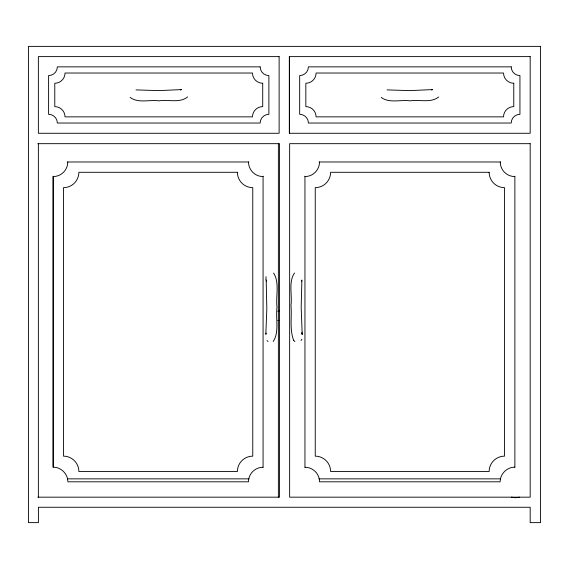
<?xml version="1.0" encoding="UTF-8"?>
<svg xmlns="http://www.w3.org/2000/svg" width="569" height="569" viewBox="0 0 569 569"><rect width="100%" height="100%" fill="white"/><g stroke="black" fill="none" stroke-linecap="round" stroke-linejoin="round"><path stroke-width="0.85" d="M266 276.619L265.979 279.777M301.463 281.306L301.89 279.998L301.179 307.175L302.196 334.401M266.264 333.1L265.823 334.401L266.825 308.995L266.192 280.261M187.621 96.908C180.096 103.316 168.168 99.347 158.957 100.841C149.683 99.475 137.783 103.601 130.109 97.306M301.044 340.525L301.847 339.252M438.628 96.993C431.032 103.252 419.218 99.376 410.014 100.841C400.754 99.504 388.954 103.537 381.23 97.384M273.198 341.478C279.514 332.31 275.51 317.915 277.025 307.253C275.616 296.456 279.813 282.437 273.582 273.042M294.522 272.978C288.234 281.904 292.409 295.076 290.979 305.432C292.011 316.969 289.386 329.629 293.76 340.518M180.544 90.03L181.639 89.589L158.893 90.613L136.005 89.902M431.601 90.03L432.696 89.589L409.95 90.613L387.062 89.902M519.44 497.171L515.379 497.733L511.311 497.171M514.817 467.085L511.403 467.533A15.363 15.363 0 0 0 500.535 478.394L500.087 481.808L319.515 481.808A14.574 14.574 0 0 0 304.948 467.241M37.831 143.673L279.528 143.673L279.528 497.171L37.831 497.171M67.313 161.987L248.895 161.987M319.117 161.987L500.706 161.987M277.757 311.186L279.528 311.186M277.757 320.425L279.528 320.425M67.313 478.856L248.895 478.856M319.117 478.856L500.706 478.856M293.839 340.582L294.898 341.542M266.968 340.525L268.02 341.5M266.121 279.998L266.619 281.463M514.874 176.191L514.874 467.32M304.948 176.191L304.948 467.32M289.429 56.615L289.429 133.274M278.376 143.673L278.376 497.171M263.07 176.191L263.07 467.32M53.137 176.191L53.137 467.32M38.365 143.673L38.365 497.171M319.515 161.987A14.574 14.574 0 0 1 304.948 176.561M514.817 176.561A14.574 14.574 0 0 1 500.243 161.987M263.07 176.561A14.574 14.574 0 0 1 248.497 161.987M263.07 467.241A14.574 14.574 0 0 0 248.497 481.808L67.924 481.808L67.476 478.394A15.363 15.363 0 0 0 56.615 467.533L53.194 467.085L53.194 176.561A14.574 14.574 0 0 0 67.768 161.987M262.714 83.245L262.529 83.266A10.242 10.242 0 0 1 252.771 75.499L252.494 73.024L65.022 73.024A10.242 10.242 0 0 1 54.78 83.266L54.78 106.623A10.242 10.242 0 0 1 65.022 116.865L252.472 116.865A10.242 10.242 0 0 1 262.714 106.623L262.714 83.245M513.771 83.245L513.587 83.266A10.242 10.242 0 0 1 503.828 75.499L503.551 73.024L316.079 73.024A10.242 10.242 0 0 1 305.838 83.266L305.838 106.623A10.242 10.242 0 0 1 316.079 116.865L503.529 116.865A10.242 10.242 0 0 1 513.771 106.623L513.771 83.245M540.55 46.374L28.45 46.374L28.45 522.626L38.4 522.626L38.4 507.264L530.18 507.264L530.18 522.626L540.55 522.626L540.55 46.374M279.123 56.615L38.365 56.615L38.365 133.274L279.123 133.274L279.123 56.615M530.18 56.615L289.315 56.615L289.315 133.274L530.18 133.274L530.18 56.615M260.154 66.858L57.334 66.858A8.72 8.72 0 0 1 48.607 75.577L48.607 114.312A8.72 8.72 0 0 1 57.334 123.032L260.154 123.032A8.72 8.72 0 0 1 268.881 114.312L268.881 75.577A8.72 8.72 0 0 1 260.154 66.858M511.218 66.858L308.391 66.858A8.72 8.72 0 0 1 299.671 75.577L299.671 114.312A8.72 8.72 0 0 1 308.391 123.032L511.218 123.032A8.72 8.72 0 0 1 519.938 114.312L519.938 75.577A8.72 8.72 0 0 1 511.218 66.858M530.18 143.673L289.642 143.673L289.642 497.171L530.18 497.171L530.18 143.673M237.401 172.293L78.863 172.293A15.363 15.363 0 0 1 63.5 187.656L63.5 456.146A15.363 15.363 0 0 1 78.863 471.509L237.401 471.509A15.363 15.363 0 0 1 252.764 456.146L252.764 187.656A15.363 15.363 0 0 1 237.401 172.293M489.148 172.293L330.61 172.293A15.363 15.363 0 0 1 315.247 187.656L315.247 456.146A15.363 15.363 0 0 1 330.61 471.509L489.148 471.509A15.363 15.363 0 0 1 504.511 456.146L504.511 187.656A15.363 15.363 0 0 1 489.148 172.293M302.125 334.131L301.911 332.687L302.075 334.152"/></g></svg>
